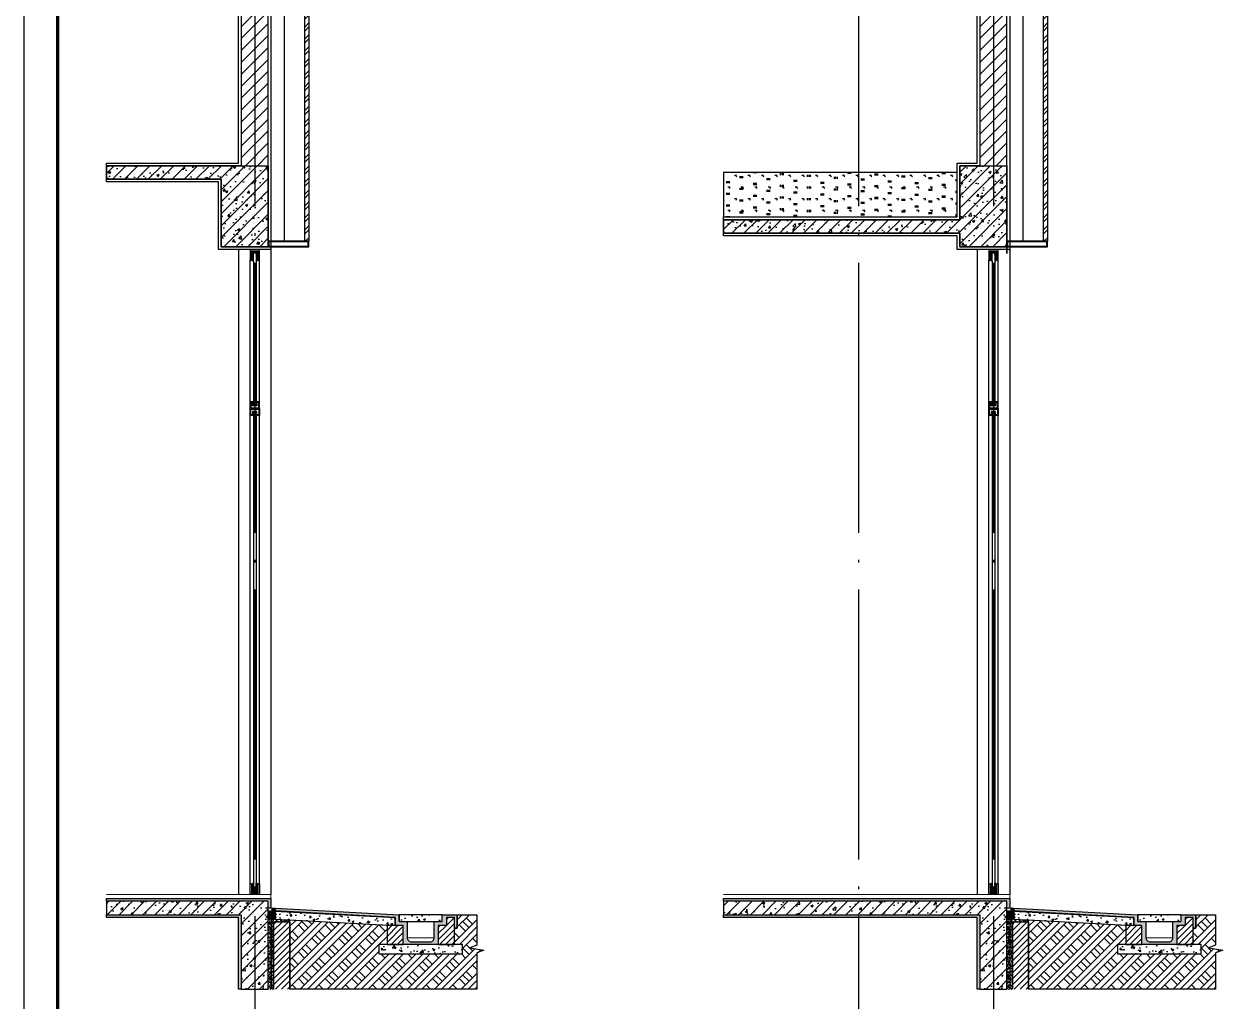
# Model space of a CAD drawing. Extents: x -737978 to 768813, y -372247 to 1140308.
# Drawn here: x -688858 to -679972, y -334700 to -327461 of the extents above; entities that cross this region are included whole.
import ezdxf

# ---------------------------------------------------------------- set-up
doc = ezdxf.new("R2010")
doc.units = 0
doc.header["$LTSCALE"] = 1000
doc.header["$MEASUREMENT"] = 0
doc.linetypes.add('DOTE', pattern=[2.42, 2, -0.2, 0.02, -0.2])
doc.layers.get('0').update_dxf_attribs({"linetype": 'CONTINUOUS'})
for name, color, linetype in [('0-填充边线', 7, 'CONTINUOUS'), ('DOTE', 1, 'DOTE'), ('J-COLU-梁柱', 30, 'CONTINUOUS'), ('J-DOOR-窗', 126, 'CONTINUOUS'), ('J-SECT-剖面看线', 253, 'CONTINUOUS'), ('J-WALL-墙体', 9, 'CONTINUOUS'), ('PUB_TITLE', 4, 'CONTINUOUS'), ('填充', 8, 'CONTINUOUS'), ('龙骨', 36, 'CONTINUOUS')]:
    doc.layers.add(name, color=color, linetype=linetype)
doc.layers.add('粉刷层', color=8, linetype='CONTINUOUS', lineweight=5)
pattern_1 = [(37.5, (-1601290.035, 158894.925), (-0.78741698, 24.0852971), [0, -19, 0, -21.25, 0, -20.3125]), (7.5, (-1601290.035, 158894.925), (22.1222088, 35.2768258), [0, -10.25, 0, -17.125, 0, -6.5625]), (327.5, (-1601305.41, 158894.925), (38.92677327, 0.07073817), [0, -6.25, 0, -22.5, 0, -29.375]), (317.5, (-1601305.41, 158894.925), (37.5765826, 10.9709446), [0, -3.125, 0, -14.75, 0, -16.875])]
pattern_2 = [(135, (-415211.176, -381904.6204), (4.49012806, 4.49012806), []), (45, (-415211.176, -381904.6204), (4.49012806, -4.49012806), [])]
pattern_3 = [(50, (-1111018.22, -303186.35), (143.452037, -12.550427), [15, -165]), (355, (-1111018.22, -303186.35), (-27.750267, 150.438427), [12, -132]), (100.4514, (-1111006.27, -303187.4), (115.701876, 137.88791), [12.74804, -140.22842]), (46.1842, (-1111018.22, -303146.35), (213.44821, -33.1038), [22.5, -247.5]), (96.6356, (-1111000.43, -303149.11), (186.93254, 194.82357), [19.12206, -210.3426]), (351.1842, (-1111018.22, -303146.35), (186.93239, 194.82372), [18, -198]), (21, (-1110998.22, -303156.35), (119.38141, -80.523778), [15, -165]), (326, (-1110998.22, -303156.35), (48.663066, 145.03001), [12, -132]), (71.4514, (-1110988.27, -303163.06), (168.044526, 64.5061), [12.74804, -140.22842]), (37.5, (-1111018.22, -303186.35), (2.431971, 66.578771), [0, -130.4, 0, -134, 0, -132.5]), (7.5, (-1111018.22, -303186.35), (52.613907, 78.882342), [0, -76.4, 0, -127.4, 0, -50.5]), (327.5, (-1111062.82, -303186.35), (106.764487, -4.5109743), [0, -50, 0, -156, 0, -207]), (317.5, (-1111082.82, -303186.35), (116.637234, 20.020996), [0, -65, 0, -103.6, 0, -147])]
pattern_4 = [(45, (-1111018.22, -303186.352), (-22.4506403, 22.4506403), [])]
pattern_5 = [(37.5, (-1606764.524, 158894.925), (-0.78741698, 24.0852971), [0, -19, 0, -21.25, 0, -20.3125]), (7.5, (-1606764.524, 158894.925), (22.1222088, 35.2768258), [0, -10.25, 0, -17.125, 0, -6.5625]), (327.5, (-1606779.899, 158894.925), (38.92677327, 0.07073817), [0, -6.25, 0, -22.5, 0, -29.375]), (317.5, (-1606779.9, 158894.925), (37.5765826, 10.9709446), [0, -3.125, 0, -14.75, 0, -16.875])]
pattern_6 = [(135, (-420685.6646, -381904.6204), (4.49012806, 4.49012806), []), (45, (-420685.6646, -381904.6204), (4.49012806, -4.49012806), [])]
pattern_7 = [(50, (-1116492.71, -303186.35), (143.452037, -12.550427), [15, -165]), (355, (-1116492.71, -303186.35), (-27.750267, 150.438427), [12, -132]), (100.4514, (-1116480.76, -303187.4), (115.701876, 137.88791), [12.74804, -140.22842]), (46.1842, (-1116492.71, -303146.35), (213.44821, -33.1038), [22.5, -247.5]), (96.6356, (-1116474.92, -303149.11), (186.93254, 194.82357), [19.12206, -210.3426]), (351.1842, (-1116492.7, -303146.35), (186.93239, 194.82372), [18, -198]), (21, (-1116472.71, -303156.35), (119.38141, -80.523778), [15, -165]), (326, (-1116472.71, -303156.35), (48.663066, 145.03001), [12, -132]), (71.4514, (-1116462.76, -303163.06), (168.044526, 64.5061), [12.74804, -140.22842]), (37.5, (-1116492.71, -303186.35), (2.431971, 66.578771), [0, -130.4, 0, -134, 0, -132.5]), (7.5, (-1116492.71, -303186.35), (52.613907, 78.882342), [0, -76.4, 0, -127.4, 0, -50.5]), (327.5, (-1116537.31, -303186.35), (106.764487, -4.5109743), [0, -50, 0, -156, 0, -207]), (317.5, (-1116557.31, -303186.35), (116.637234, 20.020996), [0, -65, 0, -103.6, 0, -147])]
pattern_8 = [(45, (-1116492.71, -303186.352), (-22.4506403, 22.4506403), [])]

msp = doc.modelspace()

# ---------------------------------------------------------------- hatches: boundary and pattern name
h = msp.add_hatch()
h.set_pattern_fill('金属', color=256, scale=25)
h.set_pattern_definition([(45, (-380488.83, -252860.92), (-44.194174, 44.194174), []), (45, (-380459.37, -252860.92), (-44.194174, 44.194174), [])])
h.paths.add_polyline_path([(-686777.3, -329070.9), (-686777.3, -329040.9), (-686777.3, -319880.9), (-686777.3, -319850.9), (-686747.3, -319850.9), (-686747.3, -329070.9)])
h = msp.add_hatch()
h.set_pattern_fill('金属', color=256, scale=25)
h.set_pattern_definition([(45, (-375014.34, -252860.92), (-44.194174, 44.194174), []), (45, (-374984.88, -252860.92), (-44.194174, 44.194174), [])])
h.paths.add_polyline_path([(-681302.8, -329070.9), (-681302.8, -329040.9), (-681302.8, -319880.9), (-681302.8, -319880.9), (-681302.8, -319850.9), (-681272.8, -319850.9), (-681272.8, -329070.9)])
h = msp.add_hatch()
h.set_pattern_fill('ANSI37', color=256)
h.set_pattern_definition([(45, (-699028.8561, -227165.0337), (-1.122532015, 1.122532015), []), (135, (-699028.8561, -227165.0337), (-1.122532015, -1.122532015), [])])
h.paths.add_polyline_path([(-686997.3, -334032.7), (-687017.2, -334032), (-687017.2, -334011.9), (-686997.3, -334012.6)])
h = msp.add_hatch()
h.set_pattern_fill('ANSI37', color=256)
h.set_pattern_definition([(45, (-693554.3675, -227165.0337), (-1.122532015, 1.122532015), []), (135, (-693554.3675, -227165.0337), (-1.122532015, -1.122532015), [])])
h.paths.add_polyline_path([(-681522.8, -334032.7), (-681542.8, -334032), (-681542.8, -334011.9), (-681522.8, -334012.6)])
h = msp.add_hatch()
h.set_pattern_fill('ANSI37', color=256, scale=3)
h.set_pattern_definition([(45, (-699028.856, -227165.0337), (-3.36759605, 3.36759605), []), (135, (-699028.856, -227165.0337), (-3.36759605, -3.36759605), [])])
h.paths.add_polyline_path([(-687047.3, -334030.9), (-686997.3, -334032.7), (-686997.3, -334094.9), (-687047.3, -334093.2)])
h = msp.add_hatch()
h.set_pattern_fill('ANSI37', color=256, scale=3)
h.set_pattern_definition([(45, (-693554.3675, -227165.0337), (-3.36759605, 3.36759605), []), (135, (-693554.3675, -227165.0337), (-3.36759605, -3.36759605), [])])
h.paths.add_polyline_path([(-681572.8, -334030.9), (-681522.8, -334032.7), (-681522.8, -334094.9), (-681572.8, -334093.2)])
at = {"layer": 'J-DOOR-窗'}
h = msp.add_hatch(dxfattribs=at)
h.set_pattern_fill('ANSI37', color=126, scale=4, style=0)
h.set_pattern_definition(pattern_6)
h.paths.add_polyline_path([(-687157.3, -329155.9), (-687137.3, -329155.9), (-687137.3, -329210.9), (-687137.3, -329217.9), (-687122.3, -329210.9), (-687122.3, -329140.9), (-687172.3, -329140.9), (-687172.3, -329210.9), (-687157.3, -329217.9), (-687157.3, -329210.9)])
h = msp.add_hatch(dxfattribs=at)
h.set_pattern_fill('ANSI37', color=126, scale=4, style=0)
h.set_pattern_definition(pattern_6)
h.paths.add_polyline_path([(-687157.3, -329155.9), (-687137.3, -329155.9), (-687137.3, -329210.9), (-687137.3, -329217.9), (-687122.3, -329210.9), (-687122.3, -329140.9), (-687172.3, -329140.9), (-687172.3, -329210.9), (-687157.3, -329217.9), (-687157.3, -329210.9)])
h = msp.add_hatch(dxfattribs=at)
h.set_pattern_fill('ANSI37', color=126, scale=4, style=0)
h.set_pattern_definition(pattern_6)
h.paths.add_polyline_path([(-687157.3, -329155.9), (-687137.3, -329155.9), (-687137.3, -329210.9), (-687137.3, -329217.9), (-687122.3, -329210.9), (-687122.3, -329140.9), (-687172.3, -329140.9), (-687172.3, -329210.9), (-687157.3, -329217.9), (-687157.3, -329210.9)])
h = msp.add_hatch(dxfattribs=at)
h.set_pattern_fill('ANSI37', color=126, scale=4, style=0)
h.set_pattern_definition(pattern_2)
h.paths.add_polyline_path([(-681682.8, -329155.9), (-681662.8, -329155.9), (-681662.8, -329210.9), (-681662.8, -329217.9), (-681647.8, -329210.9), (-681647.8, -329140.9), (-681697.8, -329140.9), (-681697.8, -329210.9), (-681682.8, -329217.9), (-681682.8, -329210.9)])
h = msp.add_hatch(dxfattribs=at)
h.set_pattern_fill('ANSI37', color=126, scale=4, style=0)
h.set_pattern_definition(pattern_2)
h.paths.add_polyline_path([(-681682.8, -329155.9), (-681662.8, -329155.9), (-681662.8, -329210.9), (-681662.8, -329217.9), (-681647.8, -329210.9), (-681647.8, -329140.9), (-681697.8, -329140.9), (-681697.8, -329210.9), (-681682.8, -329217.9), (-681682.8, -329210.9)])
h = msp.add_hatch(dxfattribs=at)
h.set_pattern_fill('ANSI37', color=126, scale=4, style=0)
h.set_pattern_definition(pattern_2)
h.paths.add_polyline_path([(-681682.8, -329155.9), (-681662.8, -329155.9), (-681662.8, -329210.9), (-681662.8, -329217.9), (-681647.8, -329210.9), (-681647.8, -329140.9), (-681697.8, -329140.9), (-681697.8, -329210.9), (-681682.8, -329217.9), (-681682.8, -329210.9)])
h = msp.add_hatch(dxfattribs=at)
h.set_pattern_fill('ANSI37', color=126, scale=4, style=0)
h.set_pattern_definition([(225, (-420685.665, -281137.158), (4.49012806, -4.49012806), []), (315, (-420685.665, -281137.158), (4.49012806, 4.49012806), [])])
h.paths.add_polyline_path([(-687157.3, -333885.9), (-687157.3, -333830.9), (-687157.3, -333823.9), (-687172.3, -333830.9), (-687172.3, -333900.9), (-687122.3, -333900.9), (-687122.3, -333830.9), (-687137.3, -333823.9), (-687137.3, -333830.9), (-687137.3, -333885.9)])
h = msp.add_hatch(dxfattribs=at)
h.set_pattern_fill('ANSI37', color=126, scale=4, style=0)
h.set_pattern_definition([(225, (-415211.176, -281137.158), (4.49012806, -4.49012806), []), (315, (-415211.176, -281137.158), (4.49012806, 4.49012806), [])])
h.paths.add_polyline_path([(-681682.8, -333885.9), (-681682.8, -333830.9), (-681682.8, -333823.9), (-681697.8, -333830.9), (-681697.8, -333900.9), (-681647.8, -333900.9), (-681647.8, -333830.9), (-681662.8, -333823.9), (-681662.8, -333830.9), (-681662.8, -333885.9)])
at = {"layer": '填充'}
h = msp.add_hatch(dxfattribs=at)
h.set_pattern_fill('普通砖', color=256, scale=25, style=0)
h.set_pattern_definition([(45, (-366066.986, -252816.045), (-44.194192, 44.194192), [])])
h.paths.add_polyline_path([(-687047.3, -323710.9), (-687247.3, -323710.9), (-687247.3, -328510.9), (-687047.3, -328510.9)])
h = msp.add_hatch(dxfattribs=at)
h.set_pattern_fill('普通砖', color=256, scale=25, style=0)
h.set_pattern_definition([(45, (-360592.5, -252816.045), (-44.194192, 44.194192), [])])
h.paths.add_polyline_path([(-681572.8, -323710.9), (-681772.8, -323710.9), (-681772.8, -328510.9), (-681572.8, -328510.9)])
h = msp.add_hatch(dxfattribs=at)
h.set_pattern_fill('钢筋混凝土', color=256, scale=25, style=0)
h.set_pattern_definition([(45, (-366066.986, -252460.92), (-44.194174, 44.194174), []), (50, (-366066.99, -252460.92), (179.315046, -15.688034), [18.75, -206.25]), (355, (-366066.99, -252460.92), (-34.68783, 188.04803), [15, -165]), (100.4514, (-366052.04, -252462.23), (144.627345, 172.35989), [15.93505, -175.28553]), (46.1842, (-366066.99, -252410.92), (266.81026, -41.37975), [28.125, -309.375]), (96.6356, (-366044.75, -252414.37), (233.66568, 243.52947), [23.90257, -262.92825]), (351.1842, (-366066.99, -252410.92), (233.66549, 243.52965), [22.5, -247.5]), (21, (-366041.99, -252423.42), (149.22676, -100.65472), [18.75, -206.25]), (326, (-366041.99, -252423.42), (60.82883, 181.28751), [15, -165]), (71.4514, (-366029.55, -252431.81), (210.05566, 80.63262), [15.93505, -175.28553]), (37.5, (-366066.986, -252460.92), (3.039964, 83.223463), [0, -163, 0, -167.5, 0, -165.625]), (7.5, (-366066.99, -252460.92), (65.767384, 98.602928), [0, -95.5, 0, -159.25, 0, -63.125]), (327.5, (-366122.736, -252460.92), (133.455609, -5.638718), [0, -62.5, 0, -195, 0, -258.75]), (317.5, (-366147.74, -252460.92), (145.796542, 25.026246), [0, -81.25, 0, -129.5, 0, -183.75])])
h.paths.add_polyline_path([(-687047.3, -329110.9), (-687397.3, -329110.9), (-687397.3, -328610.9), (-688247.3, -328610.9), (-688247.3, -328510.9), (-687347.3, -328510.9), (-687047.3, -328510.9)])
h = msp.add_hatch(dxfattribs=at)
h.set_pattern_fill('钢筋混凝土', color=256, scale=25, style=0)
h.set_pattern_definition([(45, (-360592.5, -252860.92), (-44.194174, 44.194174), []), (50, (-360592.5, -252860.92), (179.315046, -15.688034), [18.75, -206.25]), (355, (-360592.5, -252860.92), (-34.68783, 188.04803), [15, -165]), (100.4514, (-360577.55, -252862.23), (144.627345, 172.35989), [15.93505, -175.28553]), (46.1842, (-360592.5, -252810.92), (266.81026, -41.37975), [28.125, -309.375]), (96.6356, (-360570.26, -252814.37), (233.66568, 243.52947), [23.90257, -262.92825]), (351.1842, (-360592.5, -252810.92), (233.66549, 243.52965), [22.5, -247.5]), (21, (-360567.5, -252823.42), (149.22676, -100.65472), [18.75, -206.25]), (326, (-360567.5, -252823.42), (60.82883, 181.28751), [15, -165]), (71.4514, (-360555.06, -252831.81), (210.05566, 80.63262), [15.93505, -175.28553]), (37.5, (-360592.5, -252860.92), (3.039964, 83.223463), [0, -163, 0, -167.5, 0, -165.625]), (7.5, (-360592.5, -252860.92), (65.767384, 98.602928), [0, -95.5, 0, -159.25, 0, -63.125]), (327.5, (-360648.25, -252860.92), (133.455609, -5.638718), [0, -62.5, 0, -195, 0, -258.75]), (317.5, (-360673.25, -252860.92), (145.796542, 25.026246), [0, -81.25, 0, -129.5, 0, -183.75])])
h.paths.add_polyline_path([(-681572.8, -329110.9), (-681922.8, -329110.9), (-681922.8, -329010.9), (-683672.8, -329010.9), (-683672.8, -328910.9), (-681922.8, -328910.9), (-681922.8, -328510.9), (-681572.8, -328510.9)])
h = msp.add_hatch(dxfattribs=at)
h.set_pattern_fill('焦渣矿渣', color=253, scale=25)
h.set_pattern_definition([(0, (-360592.5, -258260.92), (50, 86.6), [10, -90]), (300, (-360592.5, -258260.92), (99.9978, -0.00127), [10, -90]), (240, (-360582.5, -258260.92), (49.9978, -86.60127), [10, -90]), (270, (-360552.5, -258260.92), (100, -50), [15, -71.6]), (270, (-360542.5, -258260.92), (100, -50), [15, -71.6]), (270, (-360532.5, -258260.92), (100, -50), [15, -71.6])])
h.paths.add_polyline_path([(-681942.8, -328560.9), (-683672.8, -328560.9), (-683672.8, -328890.9), (-681942.8, -328890.9)])
h = msp.add_hatch(dxfattribs=at)
h.set_pattern_fill('砂灰土', color=256, scale=6.25, style=0)
h.set_pattern_definition(pattern_5)
h.paths.add_polyline_path([(-687047.3, -334010.9), (-687047.3, -333960.9), (-688247.3, -333960.9), (-688247.3, -333940.9), (-687027.3, -333940.9), (-687027.3, -334011.6)])
h = msp.add_hatch(dxfattribs=at)
h.set_pattern_fill('钢筋混凝土', color=256, scale=25, style=0)
h.set_pattern_definition([(45, (-1114892.71, -302330.723), (-44.194174, 44.194174), []), (50, (-1114892.71, -302330.72), (179.315046, -15.688034), [18.75, -206.25]), (355, (-1114892.71, -302330.72), (-34.68783, 188.04803), [15, -165]), (100.4514, (-1114877.77, -302332.03), (144.627345, 172.359886), [15.93505, -175.28553]), (46.1842, (-1114892.7, -302280.72), (266.81026, -41.37975), [28.125, -309.375]), (96.6356, (-1114870.48, -302284.17), (233.66568, 243.52947), [23.90257, -262.92825]), (351.1842, (-1114892.7, -302280.72), (233.66549, 243.52965), [22.5, -247.5]), (21, (-1114867.71, -302293.22), (149.226763, -100.654723), [18.75, -206.25]), (326, (-1114867.71, -302293.22), (60.82883, 181.28751), [15, -165]), (71.4514, (-1114855.27, -302301.61), (210.05566, 80.632624), [15.93505, -175.28553]), (37.5, (-1114892.71, -302330.723), (3.039964, 83.223463), [0, -163, 0, -167.5, 0, -165.625]), (7.5, (-1114892.71, -302330.72), (65.767384, 98.602928), [0, -95.5, 0, -159.25, 0, -63.125]), (327.5, (-1114948.46, -302330.723), (133.455609, -5.638718), [0, -62.5, 0, -195, 0, -258.75]), (317.5, (-1114973.46, -302330.72), (145.796542, 25.026246), [0, -81.25, 0, -129.5, 0, -183.75])])
h.paths.add_polyline_path([(-687047.3, -333960.9), (-688247.3, -333960.9), (-688247.3, -334060.9), (-687247.3, -334060.9), (-687247.3, -334612.6), (-687047.3, -334612.6)])
h = msp.add_hatch(dxfattribs=at)
h.set_pattern_fill('砂灰土', color=256, scale=5, style=0)
h.set_pattern_definition([(37.5, (-1115992.71, -303186.352), (-0.6299336, 19.2682377), [0, -15.2, 0, -17, 0, -16.25]), (7.5, (-1115992.71, -303186.352), (17.697767, 28.2214607), [0, -8.2, 0, -13.7, 0, -5.25]), (327.5, (-1116005.01, -303186.352), (31.1414186, 0.05659054), [0, -5, 0, -18, 0, -23.5]), (317.5, (-1116005.01, -303186.352), (30.061266, 8.7767556), [0, -2.5, 0, -11.8, 0, -13.5])])
edge = h.paths.add_edge_path()
edge.add_line((-686047.3, -334110.9), (-686017.3, -334110.9))
edge.add_line((-686017.3, -334110.9), (-686017.3, -334230.9))
edge.add_arc((-685987.3, -334230.9), 30, 180, 270)
edge.add_line((-685987.3, -334260.9), (-685847.3, -334260.9))
edge.add_arc((-685847.3, -334230.9), 30, 270, 360)
edge.add_line((-685817.3, -334230.9), (-685817.3, -334110.9))
edge.add_line((-685817.3, -334110.9), (-685757.3, -334110.9))
edge.add_line((-685757.3, -334110.9), (-685757.3, -334060.9))
edge.add_line((-685757.3, -334060.9), (-685647.3, -334060.9))
edge.add_line((-685647.3, -334060.9), (-685647.3, -334160.9))
edge.add_line((-685647.3, -334160.9), (-685667.3, -334160.9))
edge.add_line((-685667.3, -334160.9), (-685667.3, -334080.9))
edge.add_line((-685667.3, -334080.9), (-685727.3, -334080.9))
edge.add_line((-685727.3, -334080.9), (-685727.3, -334140.9))
edge.add_line((-685727.3, -334140.9), (-685787.3, -334140.9))
edge.add_line((-685787.3, -334140.9), (-685787.3, -334280.9))
edge.add_line((-685787.3, -334280.9), (-686047.3, -334280.9))
edge.add_line((-686047.3, -334280.9), (-686047.3, -334140.9))
edge.add_line((-686047.3, -334140.9), (-686107.3, -334140.9))
edge.add_line((-686107.3, -334140.9), (-686107.3, -334080.9))
edge.add_line((-686107.3, -334080.9), (-686997.3, -334032.7))
edge.add_line((-686997.3, -334032.7), (-686997.3, -334012.6))
edge.add_line((-686997.3, -334012.6), (-686077.3, -334060.9))
edge.add_line((-686077.3, -334060.9), (-686077.3, -334110.9))
edge.add_line((-686077.3, -334110.9), (-686047.3, -334110.9))
h = msp.add_hatch(dxfattribs=at)
h.set_pattern_fill('砂灰土', color=256, scale=6.25, style=0)
h.set_pattern_definition(pattern_1)
h.paths.add_polyline_path([(-681572.8, -334010.9), (-681572.8, -333960.9), (-683672.8, -333960.9), (-683672.8, -333940.9), (-681552.8, -333940.9), (-681552.8, -334011.6)])
h = msp.add_hatch(dxfattribs=at)
h.set_pattern_fill('钢筋混凝土', color=256, scale=25, style=0)
h.set_pattern_definition([(45, (-1109418.22, -302330.723), (-44.194174, 44.194174), []), (50, (-1109418.22, -302330.72), (179.315046, -15.688034), [18.75, -206.25]), (355, (-1109418.22, -302330.72), (-34.68783, 188.04803), [15, -165]), (100.4514, (-1109403.28, -302332.03), (144.627345, 172.359886), [15.93505, -175.28553]), (46.1842, (-1109418.22, -302280.72), (266.81026, -41.37975), [28.125, -309.375]), (96.6356, (-1109395.99, -302284.17), (233.66568, 243.52947), [23.90257, -262.92825]), (351.1842, (-1109418.22, -302280.72), (233.66549, 243.52965), [22.5, -247.5]), (21, (-1109393.22, -302293.22), (149.226763, -100.654723), [18.75, -206.25]), (326, (-1109393.22, -302293.22), (60.82883, 181.28751), [15, -165]), (71.4514, (-1109380.79, -302301.61), (210.05566, 80.632624), [15.93505, -175.28553]), (37.5, (-1109418.22, -302330.723), (3.039964, 83.223463), [0, -163, 0, -167.5, 0, -165.625]), (7.5, (-1109418.22, -302330.72), (65.767384, 98.602928), [0, -95.5, 0, -159.25, 0, -63.125]), (327.5, (-1109473.97, -302330.723), (133.455609, -5.638718), [0, -62.5, 0, -195, 0, -258.75]), (317.5, (-1109498.97, -302330.72), (145.796542, 25.026246), [0, -81.25, 0, -129.5, 0, -183.75])])
h.paths.add_polyline_path([(-681572.8, -333960.9), (-683672.8, -333960.9), (-683672.8, -334060.9), (-681772.8, -334060.9), (-681772.8, -334612.6), (-681572.8, -334612.6)])
h = msp.add_hatch(dxfattribs=at)
h.set_pattern_fill('砂灰土', color=256, scale=5, style=0)
h.set_pattern_definition([(37.5, (-1110518.221, -303186.352), (-0.6299336, 19.2682377), [0, -15.2, 0, -17, 0, -16.25]), (7.5, (-1110518.22, -303186.352), (17.697767, 28.2214607), [0, -8.2, 0, -13.7, 0, -5.25]), (327.5, (-1110530.521, -303186.352), (31.1414186, 0.05659054), [0, -5, 0, -18, 0, -23.5]), (317.5, (-1110530.52, -303186.352), (30.061266, 8.7767556), [0, -2.5, 0, -11.8, 0, -13.5])])
edge = h.paths.add_edge_path()
edge.add_line((-680572.8, -334110.9), (-680542.8, -334110.9))
edge.add_line((-680542.8, -334110.9), (-680542.8, -334230.9))
edge.add_arc((-680512.8, -334230.9), 30, 180, 270)
edge.add_line((-680512.8, -334260.9), (-680372.8, -334260.9))
edge.add_arc((-680372.8, -334230.9), 30, 270, 360)
edge.add_line((-680342.8, -334230.9), (-680342.8, -334110.9))
edge.add_line((-680342.8, -334110.9), (-680282.8, -334110.9))
edge.add_line((-680282.8, -334110.9), (-680282.8, -334060.9))
edge.add_line((-680282.8, -334060.9), (-680172.8, -334060.9))
edge.add_line((-680172.8, -334060.9), (-680172.8, -334160.9))
edge.add_line((-680172.8, -334160.9), (-680192.8, -334160.9))
edge.add_line((-680192.8, -334160.9), (-680192.8, -334080.9))
edge.add_line((-680192.8, -334080.9), (-680252.8, -334080.9))
edge.add_line((-680252.8, -334080.9), (-680252.8, -334140.9))
edge.add_line((-680252.8, -334140.9), (-680312.8, -334140.9))
edge.add_line((-680312.8, -334140.9), (-680312.8, -334280.9))
edge.add_line((-680312.8, -334280.9), (-680572.8, -334280.9))
edge.add_line((-680572.8, -334280.9), (-680572.8, -334140.9))
edge.add_line((-680572.8, -334140.9), (-680632.8, -334140.9))
edge.add_line((-680632.8, -334140.9), (-680632.8, -334080.9))
edge.add_line((-680632.8, -334080.9), (-681522.8, -334032.7))
edge.add_line((-681522.8, -334032.7), (-681522.8, -334012.6))
edge.add_line((-681522.8, -334012.6), (-680602.8, -334060.9))
edge.add_line((-680602.8, -334060.9), (-680602.8, -334110.9))
edge.add_line((-680602.8, -334110.9), (-680572.8, -334110.9))
h = msp.add_hatch(dxfattribs=at)
h.set_pattern_fill('砂灰土', color=256, scale=6.25, style=0)
h.set_pattern_definition(pattern_5)
h.paths.add_polyline_path([(-687267.3, -334612.6), (-687267.3, -334080.9), (-688247.3, -334080.9), (-688247.3, -334060.9), (-687247.3, -334060.9), (-687247.3, -334612.6)])
h = msp.add_hatch(dxfattribs=at)
h.set_pattern_fill('砂灰土', color=256, scale=5, style=0)
h.set_pattern_definition([(37.5, (-688221.359, -241274.457), (-0.6299336, 19.2682377), [0, -15.2, 0, -17, 0, -16.25]), (7.5, (-688221.36, -241274.457), (17.697767, 28.221461), [0, -8.2, 0, -13.7, 0, -5.25]), (327.5, (-688233.659, -241274.457), (31.1414186, 0.0565905), [0, -5, 0, -18, 0, -23.5]), (317.5, (-688233.66, -241274.457), (30.061266, 8.776756), [0, -2.5, 0, -11.8, 0, -13.5])])
h.paths.add_polyline_path([(-687047.3, -334093.2), (-687027.3, -334093.2), (-687027.3, -334612.6), (-687047.3, -334612.6)])
h = msp.add_hatch(dxfattribs=at)
h.set_pattern_fill('砂灰土', color=256, scale=5, style=0)
h.set_pattern_definition([(37.5, (-699028.856, -227165.034), (-0.6299336, 19.2682377), [0, -15.2, 0, -17, 0, -16.25]), (7.5, (-699028.856, -227165.034), (17.697767, 28.2214607), [0, -8.2, 0, -13.7, 0, -5.25]), (327.5, (-699041.156, -227165.034), (31.1414186, 0.0565905), [0, -5, 0, -18, 0, -23.5]), (317.5, (-699041.156, -227165.034), (30.061266, 8.7767556), [0, -2.5, 0, -11.8, 0, -13.5])])
h.paths.add_polyline_path([(-687007.3, -334114.9), (-687007.3, -334612.6), (-687027.3, -334612.6), (-687027.3, -334093.2), (-687007.3, -334093.2), (-686887.3, -334099.9), (-686887.3, -334114.9)])
h = msp.add_hatch(dxfattribs=at)
h.set_pattern_fill('混凝土', color=8, scale=20, style=0)
h.set_pattern_definition([(50, (-1115992.71, -303186.35), (143.452037, -12.550427), [15, -165]), (355, (-1115992.71, -303186.35), (-27.750267, 150.438427), [12, -132]), (100.4514, (-1115980.76, -303187.4), (115.701876, 137.88791), [12.74804, -140.22842]), (46.1842, (-1115992.71, -303146.35), (213.44821, -33.1038), [22.5, -247.5]), (96.6356, (-1115974.92, -303149.11), (186.93254, 194.82357), [19.12206, -210.3426]), (351.1842, (-1115992.7, -303146.35), (186.93239, 194.82372), [18, -198]), (21, (-1115972.71, -303156.35), (119.38141, -80.523778), [15, -165]), (326, (-1115972.71, -303156.35), (48.663066, 145.03001), [12, -132]), (71.4514, (-1115962.76, -303163.06), (168.044526, 64.5061), [12.74804, -140.22842]), (37.5, (-1115992.71, -303186.35), (2.431971, 66.578771), [0, -130.4, 0, -134, 0, -132.5]), (7.5, (-1115992.71, -303186.35), (52.613907, 78.882342), [0, -76.4, 0, -127.4, 0, -50.5]), (327.5, (-1116037.31, -303186.35), (106.764487, -4.5109743), [0, -50, 0, -156, 0, -207]), (317.5, (-1116057.31, -303186.35), (116.637234, 20.020996), [0, -65, 0, -103.6, 0, -147])])
h.paths.add_polyline_path([(-686107.3, -334080.9), (-686997.3, -334032.7), (-686997.3, -334093.6), (-686107.3, -334140.9)])
h = msp.add_hatch(dxfattribs=at)
h.set_pattern_fill('夯实土壤', color=8, scale=25, style=0)
h.set_pattern_definition([(45, (-1115963.21, -303186.35), (-99.348503, 99.348503), []), (45, (-1115910.71, -303186.35), (-99.348503, 99.348503), []), (45, (-1115858.21, -303186.35), (-99.348503, 99.348503), []), (135, (-1115963.21, -303186.35), (-99.348503, -99.348503), [66.25, -74.25]), (135, (-1115936.96, -303160.1), (-99.348503, -99.348503), [66.25, -74.25]), (135, (-1115910.71, -303133.85), (-99.348503, -99.348503), [66.25, -74.25])])
h.paths.add_polyline_path([(-685647.3, -334060.9), (-685501.1, -334060.9), (-685501.1, -334286.9), (-685553.6, -334305.5), (-685448.6, -334324.1), (-685501.1, -334343.2), (-685501.1, -334612.6), (-686887.3, -334612.6), (-686887.1, -334097.3), (-686167.3, -334138.8), (-686167.3, -334280.9), (-686227.3, -334280.9), (-686227.3, -334350.9), (-685607.3, -334350.9), (-685607.3, -334280.9), (-685667.3, -334280.9), (-685667.3, -334160.9), (-685647.3, -334160.9)])
h = msp.add_hatch(dxfattribs=at)
h.set_pattern_fill('混凝土', color=8, scale=20, style=0)
h.set_pattern_definition(pattern_7)
h.paths.add_polyline_path([(-685757.3, -334060.9), (-686077.3, -334060.9), (-686077.3, -334110.9), (-685757.3, -334110.9)])
h = msp.add_hatch(dxfattribs=at)
h.set_pattern_fill('ANSI31', color=8, scale=20, style=0)
h.set_pattern_definition(pattern_8)
h.paths.add_polyline_path([(-685667.3, -334080.9), (-685727.3, -334080.9), (-685727.3, -334140.9), (-685787.3, -334140.9), (-685787.3, -334280.9), (-685667.3, -334280.9)])
h = msp.add_hatch(dxfattribs=at)
h.set_pattern_fill('砂灰土', color=256, scale=6.25, style=0)
h.set_pattern_definition(pattern_1)
h.paths.add_polyline_path([(-681792.8, -334612.6), (-681792.8, -334080.9), (-683672.8, -334080.9), (-683672.8, -334060.9), (-681772.8, -334060.9), (-681772.8, -334612.6)])
h = msp.add_hatch(dxfattribs=at)
h.set_pattern_fill('砂灰土', color=256, scale=5, style=0)
h.set_pattern_definition([(37.5, (-682746.87, -241274.457), (-0.6299336, 19.2682377), [0, -15.2, 0, -17, 0, -16.25]), (7.5, (-682746.87, -241274.457), (17.697767, 28.221461), [0, -8.2, 0, -13.7, 0, -5.25]), (327.5, (-682759.17, -241274.457), (31.1414186, 0.0565905), [0, -5, 0, -18, 0, -23.5]), (317.5, (-682759.17, -241274.457), (30.061266, 8.776756), [0, -2.5, 0, -11.8, 0, -13.5])])
h.paths.add_polyline_path([(-681572.8, -334093.2), (-681552.8, -334093.2), (-681552.8, -334612.6), (-681572.8, -334612.6)])
h = msp.add_hatch(dxfattribs=at)
h.set_pattern_fill('砂灰土', color=256, scale=5, style=0)
h.set_pattern_definition([(37.5, (-693554.368, -227165.034), (-0.6299336, 19.2682377), [0, -15.2, 0, -17, 0, -16.25]), (7.5, (-693554.368, -227165.034), (17.697767, 28.2214607), [0, -8.2, 0, -13.7, 0, -5.25]), (327.5, (-693566.668, -227165.034), (31.1414186, 0.0565905), [0, -5, 0, -18, 0, -23.5]), (317.5, (-693566.668, -227165.034), (30.061266, 8.7767556), [0, -2.5, 0, -11.8, 0, -13.5])])
h.paths.add_polyline_path([(-681532.8, -334114.9), (-681532.8, -334612.6), (-681552.8, -334612.6), (-681552.8, -334093.2), (-681532.8, -334093.2), (-681412.8, -334099.9), (-681412.8, -334114.9)])
h = msp.add_hatch(dxfattribs=at)
h.set_pattern_fill('混凝土', color=8, scale=20, style=0)
h.set_pattern_definition([(50, (-1110518.22, -303186.35), (143.452037, -12.550427), [15, -165]), (355, (-1110518.22, -303186.35), (-27.750267, 150.438427), [12, -132]), (100.4514, (-1110506.27, -303187.4), (115.701876, 137.88791), [12.74804, -140.22842]), (46.1842, (-1110518.22, -303146.35), (213.44821, -33.1038), [22.5, -247.5]), (96.6356, (-1110500.43, -303149.11), (186.93254, 194.82357), [19.12206, -210.3426]), (351.1842, (-1110518.22, -303146.35), (186.93239, 194.82372), [18, -198]), (21, (-1110498.22, -303156.35), (119.38141, -80.523778), [15, -165]), (326, (-1110498.22, -303156.35), (48.663066, 145.03001), [12, -132]), (71.4514, (-1110488.27, -303163.06), (168.044526, 64.5061), [12.74804, -140.22842]), (37.5, (-1110518.22, -303186.35), (2.431971, 66.578771), [0, -130.4, 0, -134, 0, -132.5]), (7.5, (-1110518.22, -303186.35), (52.613907, 78.882342), [0, -76.4, 0, -127.4, 0, -50.5]), (327.5, (-1110562.82, -303186.35), (106.764487, -4.5109743), [0, -50, 0, -156, 0, -207]), (317.5, (-1110582.82, -303186.35), (116.637234, 20.020996), [0, -65, 0, -103.6, 0, -147])])
h.paths.add_polyline_path([(-680632.8, -334080.9), (-681522.8, -334032.7), (-681522.8, -334093.6), (-680632.8, -334140.9)])
h = msp.add_hatch(dxfattribs=at)
h.set_pattern_fill('夯实土壤', color=8, scale=25, style=0)
h.set_pattern_definition([(45, (-1110488.72, -303186.35), (-99.348503, 99.348503), []), (45, (-1110436.22, -303186.35), (-99.348503, 99.348503), []), (45, (-1110383.72, -303186.35), (-99.348503, 99.348503), []), (135, (-1110488.72, -303186.35), (-99.348503, -99.348503), [66.25, -74.25]), (135, (-1110462.47, -303160.1), (-99.348503, -99.348503), [66.25, -74.25]), (135, (-1110436.22, -303133.85), (-99.348503, -99.348503), [66.25, -74.25])])
h.paths.add_polyline_path([(-680172.8, -334060.9), (-680026.6, -334060.9), (-680026.6, -334286.9), (-680079.1, -334305.5), (-679974.1, -334324.1), (-680026.6, -334343.2), (-680026.6, -334612.6), (-681412.8, -334612.6), (-681412.7, -334097.3), (-680692.8, -334138.8), (-680692.8, -334280.9), (-680752.8, -334280.9), (-680752.8, -334350.9), (-680132.8, -334350.9), (-680132.8, -334280.9), (-680192.8, -334280.9), (-680192.8, -334160.9), (-680172.8, -334160.9)])
h = msp.add_hatch(dxfattribs=at)
h.set_pattern_fill('混凝土', color=8, scale=20, style=0)
h.set_pattern_definition(pattern_3)
h.paths.add_polyline_path([(-680282.8, -334060.9), (-680602.8, -334060.9), (-680602.8, -334110.9), (-680282.8, -334110.9)])
h = msp.add_hatch(dxfattribs=at)
h.set_pattern_fill('ANSI31', color=8, scale=20, style=0)
h.set_pattern_definition(pattern_4)
h.paths.add_polyline_path([(-680192.8, -334080.9), (-680252.8, -334080.9), (-680252.8, -334140.9), (-680312.8, -334140.9), (-680312.8, -334280.9), (-680192.8, -334280.9)])
h = msp.add_hatch(dxfattribs=at)
h.set_pattern_fill('ANSI31', color=8, scale=20, style=0)
h.set_pattern_definition([(45, (-699028.856, -227165.034), (-22.45064, 22.45064), [])])
h.paths.add_polyline_path([(-687007.3, -334114.9), (-686887.3, -334114.9), (-686887.3, -334612.6), (-687007.3, -334612.6)])
h = msp.add_hatch(dxfattribs=at)
h.set_pattern_fill('ANSI31', color=8, scale=20, style=0)
h.set_pattern_definition(pattern_8)
h.paths.add_polyline_path([(-686047.3, -334140.9), (-686167.3, -334140.9), (-686167.3, -334280.9), (-686047.3, -334280.9)])
h = msp.add_hatch(dxfattribs=at)
h.set_pattern_fill('ANSI31', color=8, scale=20, style=0)
h.set_pattern_definition([(45, (-693554.368, -227165.034), (-22.45064, 22.45064), [])])
h.paths.add_polyline_path([(-681532.8, -334114.9), (-681412.8, -334114.9), (-681412.8, -334612.6), (-681532.8, -334612.6)])
h = msp.add_hatch(dxfattribs=at)
h.set_pattern_fill('ANSI31', color=8, scale=20, style=0)
h.set_pattern_definition(pattern_4)
h.paths.add_polyline_path([(-680572.8, -334140.9), (-680692.8, -334140.9), (-680692.8, -334280.9), (-680572.8, -334280.9)])
h = msp.add_hatch(dxfattribs=at)
h.set_pattern_fill('混凝土', color=8, scale=20, style=0)
h.set_pattern_definition(pattern_7)
h.paths.add_polyline_path([(-685607.3, -334280.9), (-686227.3, -334280.9), (-686227.3, -334350.9), (-685607.3, -334350.9)])
h = msp.add_hatch(dxfattribs=at)
h.set_pattern_fill('混凝土', color=8, scale=20, style=0)
h.set_pattern_definition(pattern_3)
h.paths.add_polyline_path([(-680132.8, -334280.9), (-680752.8, -334280.9), (-680752.8, -334350.9), (-680132.8, -334350.9)])

# ---------------------------------------------------------------- linework, layer by layer
for points in [[(-686777.3, -329070.9), (-686777.3, -329040.9), (-686777.3, -329040.9), (-686777.3, -319880.9), (-686777.3, -319880.9), (-686777.3, -319850.9), (-686747.3, -319850.9), (-686747.3, -329070.9)], [(-681302.8, -329070.9), (-681302.8, -329040.9), (-681302.8, -329040.9), (-681302.8, -319880.9), (-681302.8, -319880.9), (-681302.8, -319850.9), (-681272.8, -319850.9), (-681272.8, -329070.9)]]:
    msp.add_lwpolyline(points, close=True)
for points in [[(-687017.3, -334032), (-687017.3, -334011.9)], [(-686997.3, -334035.1), (-686997.3, -334015.1)], [(-681542.8, -334032), (-681542.8, -334011.9)], [(-681522.8, -334035.1), (-681522.8, -334015.1)], [(-687007.3, -334093.2), (-687047.3, -334093.2)], [(-686997.3, -334094.9), (-686997.3, -334035.1)], [(-681532.8, -334093.2), (-681572.8, -334093.2)], [(-681522.8, -334094.9), (-681522.8, -334035.1)]]:
    msp.add_lwpolyline(points)
at = {"const_width": 4}
for points in [[(-687022.3, -334093.2), (-687022.3, -334612.6)], [(-687013.3, -334093.2), (-687013.3, -334612.6)], [(-681547.8, -334093.2), (-681547.8, -334612.6)], [(-681538.8, -334093.2), (-681538.8, -334612.6)]]:
    msp.add_lwpolyline(points, dxfattribs=at)
at = {"layer": '0-填充边线'}
for points in [[(-687027.3, -316080.9), (-687027.3, -327490.9), (-687027.3, -327490.9), (-687027.3, -327680.9), (-687027.3, -327680.9), (-687027.3, -328940.9), (-687027.3, -328940.9), (-687027.3, -329130.9), (-687417.3, -329130.9), (-687417.3, -328630.9), (-688247.3, -328630.9), (-688247.3, -328490.9), (-687367.3, -328490.9), (-687367.3, -328490.9), (-687267.3, -328490.9), (-687267.3, -327510.9), (-687267.3, -323730.9)], [(-687247.3, -323710.9), (-687247.3, -327510.9), (-687247.3, -328510.9), (-687347.3, -328510.9), (-688247.3, -328510.9), (-688247.3, -328610.9), (-687397.3, -328610.9), (-687397.3, -329110.9), (-687047.3, -329110.9), (-687047.3, -328960.9), (-687047.3, -328960.9), (-687047.3, -327660.9), (-687047.3, -327660.9), (-687047.3, -327510.9), (-687047.3, -327510.9), (-687047.3, -316110.9)], [(-681552.8, -319780.9), (-681552.8, -327490.9), (-681552.8, -327490.9), (-681552.8, -327680.9), (-681552.8, -327680.9), (-681552.8, -329140.9), (-681552.8, -329140.9), (-681552.8, -329130.9), (-681942.8, -329130.9), (-681942.8, -329030.9), (-683672.8, -329030.9), (-683672.8, -328890.9), (-681942.8, -328890.9), (-681942.8, -328490.9), (-681792.8, -328490.9), (-681792.8, -327510.9), (-681792.8, -323730.9)], [(-681772.8, -323710.9), (-681772.8, -327510.9), (-681772.8, -328510.9), (-681922.8, -328510.9), (-681922.8, -328910.9), (-683672.8, -328910.9), (-683672.8, -329010.9), (-681922.8, -329010.9), (-681922.8, -329110.9), (-681572.8, -329110.9), (-681572.8, -329160.9), (-681572.8, -329160.9), (-681572.8, -327660.9), (-681572.8, -327660.9), (-681572.8, -327510.9), (-681572.8, -327510.9), (-681572.8, -319810.9)]]:
    msp.add_lwpolyline(points, dxfattribs=at)
at = {"layer": '0-填充边线', "color": 8}
for points in [[(-687047.3, -334010.9), (-687047.3, -333960.9), (-688247.3, -333960.9), (-688247.3, -333940.9), (-687027.3, -333940.9), (-687027.3, -334011.6)], [(-681572.8, -334010.9), (-681572.8, -333960.9), (-683672.8, -333960.9), (-683672.8, -333940.9), (-681552.8, -333940.9), (-681552.8, -334011.6)], [(-687267.3, -334612.6), (-687267.3, -334080.9), (-688247.3, -334080.9), (-688247.3, -334060.9), (-687247.3, -334060.9), (-687247.3, -334612.6)], [(-685647.3, -334060.9), (-685501.1, -334060.9), (-685501.1, -334286.9), (-685553.6, -334305.5), (-685448.6, -334324.1), (-685501.1, -334343.2), (-685501.1, -334612.6), (-686887.3, -334612.6), (-686887.1, -334097.3), (-686167.3, -334138.8), (-686167.3, -334280.9), (-686227.3, -334280.9), (-686227.3, -334350.9), (-685607.3, -334350.9), (-685607.3, -334280.9), (-685667.3, -334280.9), (-685667.3, -334160.9), (-685647.3, -334160.9)], [(-681792.8, -334612.6), (-681792.8, -334080.9), (-683672.8, -334080.9), (-683672.8, -334060.9), (-681772.8, -334060.9), (-681772.8, -334612.6)], [(-680172.8, -334060.9), (-680026.6, -334060.9), (-680026.6, -334286.9), (-680079.1, -334305.5), (-679974.1, -334324.1), (-680026.6, -334343.2), (-680026.6, -334612.6), (-681412.8, -334612.6), (-681412.7, -334097.3), (-680692.8, -334138.8), (-680692.8, -334280.9), (-680752.8, -334280.9), (-680752.8, -334350.9), (-680132.8, -334350.9), (-680132.8, -334280.9), (-680192.8, -334280.9), (-680192.8, -334160.9), (-680172.8, -334160.9)]]:
    msp.add_lwpolyline(points, close=True, dxfattribs=at)
for points in [[(-686047.3, -334110.9), (-686017.3, -334110.9), (-686017.3, -334230.9, 0.414214), (-685987.3, -334260.9), (-685847.3, -334260.9, 0.414214), (-685817.3, -334230.9), (-685817.3, -334110.9), (-685757.3, -334110.9), (-685757.3, -334060.9), (-685647.3, -334060.9), (-685647.3, -334160.9), (-685667.3, -334160.9), (-685667.3, -334080.9), (-685727.3, -334080.9), (-685727.3, -334140.9), (-685787.3, -334140.9), (-685787.3, -334280.9), (-686047.3, -334280.9), (-686047.3, -334140.9), (-686107.3, -334140.9), (-686107.3, -334080.9), (-686997.3, -334032.7), (-686997.3, -334012.6), (-686077.3, -334060.9), (-686077.3, -334110.9)], [(-680572.8, -334110.9), (-680542.8, -334110.9), (-680542.8, -334230.9, 0.414214), (-680512.8, -334260.9), (-680372.8, -334260.9, 0.414214), (-680342.8, -334230.9), (-680342.8, -334110.9), (-680282.8, -334110.9), (-680282.8, -334060.9), (-680172.8, -334060.9), (-680172.8, -334160.9), (-680192.8, -334160.9), (-680192.8, -334080.9), (-680252.8, -334080.9), (-680252.8, -334140.9), (-680312.8, -334140.9), (-680312.8, -334280.9), (-680572.8, -334280.9), (-680572.8, -334140.9), (-680632.8, -334140.9), (-680632.8, -334080.9), (-681522.8, -334032.7), (-681522.8, -334012.6), (-680602.8, -334060.9), (-680602.8, -334110.9)]]:
    msp.add_lwpolyline(points, format="xyb", close=True, dxfattribs=at)
at = {"layer": 'DOTE'}
for points in [[(-687147.3, -314710.9), (-687147.3, -334860.4)], [(-682672.8, -314710.9), (-682672.8, -334902.1)], [(-681672.8, -314710.9), (-681672.8, -334860.4)]]:
    msp.add_lwpolyline(points, dxfattribs=at)
at = {"layer": 'J-COLU-梁柱'}
for points in [[(-687047.3, -323710.9), (-687247.3, -323710.9), (-687247.3, -328510.9), (-687047.3, -328510.9)], [(-681572.8, -323710.9), (-681772.8, -323710.9), (-681772.8, -328510.9), (-681572.8, -328510.9)]]:
    msp.add_lwpolyline(points, close=True, dxfattribs=at)
for points in [[(-687047.3, -329110.9), (-687397.3, -329110.9), (-687397.3, -328610.9), (-688247.3, -328610.9), (-688247.3, -328510.9), (-687347.3, -328510.9), (-687347.3, -328510.9), (-687047.3, -328510.9), (-687047.3, -329110.9)], [(-681572.8, -329110.9), (-681922.8, -329110.9), (-681922.8, -329010.9), (-683672.8, -329010.9), (-683672.8, -328910.9), (-681922.8, -328910.9), (-681922.8, -328510.9), (-681572.8, -328510.9), (-681572.8, -329110.9)], [(-687047.3, -333960.9), (-687047.3, -333960.9), (-688247.3, -333960.9), (-688247.3, -334060.9), (-687247.3, -334060.9), (-687247.3, -334612.6), (-687047.3, -334612.6), (-687047.3, -333960.9)], [(-681572.8, -333960.9), (-681572.8, -333960.9), (-683672.8, -333960.9), (-683672.8, -334060.9), (-681772.8, -334060.9), (-681772.8, -334612.6), (-681572.8, -334612.6), (-681572.8, -333960.9)]]:
    msp.add_lwpolyline(points, dxfattribs=at)
at = {"layer": 'J-DOOR-窗', "color": 126}
for points in [[(-687112.3, -329210.9), (-687112.3, -329130.9), (-687182.3, -329130.9), (-687182.3, -329210.9), (-687172.3, -329210.9), (-687157.3, -329217.9), (-687157.3, -329210.9), (-687157.3, -329155.9), (-687137.3, -329155.9), (-687137.3, -329210.9), (-687137.3, -329217.9), (-687122.3, -329210.9)], [(-687112.3, -329210.9), (-687112.3, -329130.9), (-687182.3, -329130.9), (-687182.3, -329210.9), (-687172.3, -329210.9), (-687157.3, -329217.9), (-687157.3, -329210.9), (-687157.3, -329155.9), (-687137.3, -329155.9), (-687137.3, -329210.9), (-687137.3, -329217.9), (-687122.3, -329210.9)], [(-687112.3, -329210.9), (-687112.3, -329130.9), (-687182.3, -329130.9), (-687182.3, -329210.9), (-687172.3, -329210.9), (-687157.3, -329217.9), (-687157.3, -329210.9), (-687157.3, -329155.9), (-687137.3, -329155.9), (-687137.3, -329210.9), (-687137.3, -329217.9), (-687122.3, -329210.9)], [(-681637.8, -329210.9), (-681637.8, -329130.9), (-681707.8, -329130.9), (-681707.8, -329210.9), (-681697.8, -329210.9), (-681682.8, -329217.9), (-681682.8, -329210.9), (-681682.8, -329155.9), (-681662.8, -329155.9), (-681662.8, -329210.9), (-681662.8, -329217.9), (-681647.8, -329210.9)], [(-681637.8, -329210.9), (-681637.8, -329130.9), (-681707.8, -329130.9), (-681707.8, -329210.9), (-681697.8, -329210.9), (-681682.8, -329217.9), (-681682.8, -329210.9), (-681682.8, -329155.9), (-681662.8, -329155.9), (-681662.8, -329210.9), (-681662.8, -329217.9), (-681647.8, -329210.9)], [(-681637.8, -329210.9), (-681637.8, -329130.9), (-681707.8, -329130.9), (-681707.8, -329210.9), (-681697.8, -329210.9), (-681682.8, -329217.9), (-681682.8, -329210.9), (-681682.8, -329155.9), (-681662.8, -329155.9), (-681662.8, -329210.9), (-681662.8, -329217.9), (-681647.8, -329210.9)], [(-687112.3, -333830.9), (-687112.3, -333910.9), (-687182.3, -333910.9), (-687182.3, -333830.9), (-687172.3, -333830.9), (-687157.3, -333823.9), (-687157.3, -333830.9), (-687157.3, -333885.9), (-687137.3, -333885.9), (-687137.3, -333830.9), (-687137.3, -333823.9), (-687122.3, -333830.9)], [(-681637.8, -333830.9), (-681637.8, -333910.9), (-681707.8, -333910.9), (-681707.8, -333830.9), (-681697.8, -333830.9), (-681682.8, -333823.9), (-681682.8, -333830.9), (-681682.8, -333885.9), (-681662.8, -333885.9), (-681662.8, -333830.9), (-681662.8, -333823.9), (-681647.8, -333830.9)]]:
    msp.add_lwpolyline(points, close=True, dxfattribs=at)
for points in [[(-687182.3, -333830.9), (-687182.3, -329210.9)], [(-687172.3, -329210.9), (-687172.3, -329140.9), (-687122.3, -329140.9), (-687122.3, -329210.9)], [(-687172.3, -329210.9), (-687172.3, -329140.9), (-687122.3, -329140.9), (-687122.3, -329210.9)], [(-687172.3, -329210.9), (-687172.3, -329140.9), (-687122.3, -329140.9), (-687122.3, -329210.9)], [(-687157.3, -329217.9), (-687157.3, -330285.9)], [(-687137.3, -329217.9), (-687137.3, -330285.9)], [(-687112.3, -333830.9), (-687112.3, -329210.9)], [(-681707.8, -333830.9), (-681707.8, -329210.9)], [(-681697.8, -329210.9), (-681697.8, -329140.9), (-681647.8, -329140.9), (-681647.8, -329210.9)], [(-681697.8, -329210.9), (-681697.8, -329140.9), (-681647.8, -329140.9), (-681647.8, -329210.9)], [(-681697.8, -329210.9), (-681697.8, -329140.9), (-681647.8, -329140.9), (-681647.8, -329210.9)], [(-681682.8, -329217.9), (-681682.8, -330285.9)], [(-681662.8, -329217.9), (-681662.8, -330285.9)], [(-681637.8, -333830.9), (-681637.8, -329210.9)], [(-687157.3, -330335.9), (-687157.3, -333823.9)], [(-687137.3, -330335.9), (-687137.3, -333823.9)], [(-681682.8, -330335.9), (-681682.8, -333823.9)], [(-681662.8, -330335.9), (-681662.8, -333823.9)], [(-687172.3, -333830.9), (-687172.3, -333900.9), (-687122.3, -333900.9), (-687122.3, -333830.9)], [(-681697.8, -333830.9), (-681697.8, -333900.9), (-681647.8, -333900.9), (-681647.8, -333830.9)], [(-687137.3, -333885.9), (-687157.3, -333865.9), (-687137.3, -333865.9), (-687157.3, -333885.9)], [(-681662.8, -333885.9), (-681682.8, -333865.9), (-681662.8, -333865.9), (-681682.8, -333885.9)]]:
    msp.add_lwpolyline(points, dxfattribs=at)
at = {"layer": 'J-DOOR-窗'}
for points in [[(-687182.3, -330310.9), (-687112.3, -330310.9), (-687112.3, -330260.9), (-687136.3, -330260.9), (-687136.3, -330285.9), (-687142.3, -330285.9), (-687142.3, -330260.9), (-687152.3, -330260.9), (-687152.3, -330285.9), (-687158.3, -330285.9), (-687158.3, -330260.9), (-687182.3, -330260.9), (-687182.3, -330310.9)], [(-681707.8, -330310.9), (-681637.8, -330310.9), (-681637.8, -330260.9), (-681661.8, -330260.9), (-681661.8, -330285.9), (-681667.8, -330285.9), (-681667.8, -330260.9), (-681677.8, -330260.9), (-681677.8, -330285.9), (-681683.8, -330285.9), (-681683.8, -330260.9), (-681707.8, -330260.9), (-681707.8, -330310.9)], [(-687182.3, -330310.9), (-687112.3, -330310.9), (-687112.3, -330360.9), (-687136.3, -330360.9), (-687136.3, -330335.9), (-687142.3, -330335.9), (-687142.3, -330360.9), (-687152.3, -330360.9), (-687152.3, -330335.9), (-687158.3, -330335.9), (-687158.3, -330360.9), (-687182.3, -330360.9), (-687182.3, -330310.9)], [(-681707.8, -330310.9), (-681637.8, -330310.9), (-681637.8, -330360.9), (-681661.8, -330360.9), (-681661.8, -330335.9), (-681667.8, -330335.9), (-681667.8, -330360.9), (-681677.8, -330360.9), (-681677.8, -330335.9), (-681683.8, -330335.9), (-681683.8, -330360.9), (-681707.8, -330360.9), (-681707.8, -330310.9)]]:
    msp.add_lwpolyline(points, dxfattribs=at)
for points in [[(-687177.3, -330305.9), (-687117.3, -330305.9), (-687117.3, -330265.9), (-687131.3, -330265.9), (-687131.3, -330290.9), (-687147.3, -330290.9), (-687147.3, -330290.9), (-687163.3, -330290.9), (-687163.3, -330265.9), (-687177.3, -330265.9)], [(-681702.8, -330305.9), (-681642.8, -330305.9), (-681642.8, -330265.9), (-681656.8, -330265.9), (-681656.8, -330290.9), (-681672.8, -330290.9), (-681672.8, -330290.9), (-681688.8, -330290.9), (-681688.8, -330265.9), (-681702.8, -330265.9)], [(-687177.3, -330315.9), (-687117.3, -330315.9), (-687117.3, -330355.9), (-687131.3, -330355.9), (-687131.3, -330330.9), (-687147.3, -330330.9), (-687147.3, -330330.9), (-687163.3, -330330.9), (-687163.3, -330355.9), (-687177.3, -330355.9)], [(-681702.8, -330315.9), (-681642.8, -330315.9), (-681642.8, -330355.9), (-681656.8, -330355.9), (-681656.8, -330330.9), (-681672.8, -330330.9), (-681672.8, -330330.9), (-681688.8, -330330.9), (-681688.8, -330355.9), (-681702.8, -330355.9)]]:
    msp.add_lwpolyline(points, close=True, dxfattribs=at)
at = {"layer": 'J-SECT-剖面看线'}
for points in [[(-687267.3, -329130.9), (-687267.3, -333910.9)], [(-687027.3, -329130.9), (-687027.3, -333910.9)], [(-681792.8, -329130.9), (-681792.8, -333910.9)], [(-681552.8, -329130.9), (-681552.8, -333910.9)]]:
    msp.add_lwpolyline(points, dxfattribs=at)
at = {"layer": 'J-WALL-墙体'}
for p, q in [((-687047.3, -334030.9), (-686107.3, -334080.9)), ((-686107.3, -334080.9), (-686107.3, -334140.9)), ((-686077.3, -334110.9), (-686077.3, -334060.9)), ((-681572.8, -334030.9), (-680632.8, -334080.9)), ((-680632.8, -334080.9), (-680632.8, -334140.9)), ((-680602.8, -334110.9), (-680602.8, -334060.9)), ((-686887.3, -334280.9), (-686887.3, -334350.9)), ((-681412.8, -334280.9), (-681412.8, -334350.9))]:
    msp.add_line(p, q, dxfattribs=at)
for points in [[(-686997.3, -334010.9), (-686997.3, -334094.9)], [(-681522.8, -334010.9), (-681522.8, -334094.9)], [(-686107.3, -334140.9), (-686107.3, -334080.9)], [(-680632.8, -334140.9), (-680632.8, -334080.9)], [(-687007.3, -334114.9), (-687007.3, -334612.6)], [(-686887.3, -334114.9), (-687007.3, -334114.9)], [(-686887.3, -334114.9), (-686887.3, -334612.6)], [(-681532.8, -334114.9), (-681532.8, -334612.6)], [(-681412.8, -334114.9), (-681532.8, -334114.9)], [(-681412.8, -334114.9), (-681412.8, -334612.6)]]:
    msp.add_lwpolyline(points, dxfattribs=at)
for points in [[(-686107.3, -334080.9), (-686997.3, -334032.7), (-686997.3, -334093.6), (-686107.3, -334140.9)], [(-685757.3, -334060.9), (-686077.3, -334060.9), (-686077.3, -334110.9), (-685757.3, -334110.9)], [(-685667.3, -334080.9), (-685727.3, -334080.9), (-685727.3, -334140.9), (-685787.3, -334140.9), (-685787.3, -334280.9), (-685667.3, -334280.9)], [(-680632.8, -334080.9), (-681522.8, -334032.7), (-681522.8, -334093.6), (-680632.8, -334140.9)], [(-680282.8, -334060.9), (-680602.8, -334060.9), (-680602.8, -334110.9), (-680282.8, -334110.9)], [(-680192.8, -334080.9), (-680252.8, -334080.9), (-680252.8, -334140.9), (-680312.8, -334140.9), (-680312.8, -334280.9), (-680192.8, -334280.9)], [(-686047.3, -334140.9), (-686167.3, -334140.9), (-686167.3, -334280.9), (-686047.3, -334280.9)], [(-680572.8, -334140.9), (-680692.8, -334140.9), (-680692.8, -334280.9), (-680572.8, -334280.9)], [(-685607.3, -334280.9), (-686227.3, -334280.9), (-686227.3, -334350.9), (-685607.3, -334350.9)], [(-680132.8, -334280.9), (-680752.8, -334280.9), (-680752.8, -334350.9), (-680132.8, -334350.9)]]:
    msp.add_lwpolyline(points, close=True, dxfattribs=at)
at = {"layer": 'PUB_TITLE'}
msp.add_lwpolyline([(-688857.6, -338662.7), (-674007.6, -338662.7), (-674007.6, -307137.7), (-688857.6, -307137.7)], close=True, dxfattribs=at)
at = {"layer": 'PUB_TITLE', "const_width": 25}
msp.add_lwpolyline([(-688607.6, -338412.7), (-674257.6, -338412.7), (-674257.6, -307762.7), (-688607.6, -307762.7)], close=True, dxfattribs=at)
at = {"layer": '填充', "color": 253}
msp.add_lwpolyline([(-681942.8, -328560.9), (-683672.8, -328560.9), (-683672.8, -328890.9), (-681942.8, -328890.9)], close=True, dxfattribs=at)
at = {"layer": '粉刷层'}
for p, q in [((-687047.3, -334010.9), (-686077.3, -334060.9)), ((-681572.8, -334010.9), (-680602.8, -334060.9)), ((-686077.3, -334060.9), (-686077.3, -334060.9)), ((-680602.8, -334060.9), (-680602.8, -334060.9))]:
    msp.add_line(p, q, dxfattribs=at)
for points in [[(-687027.3, -333940.9), (-687027.3, -333910.9), (-688247.3, -333910.9)], [(-681552.8, -333940.9), (-681552.8, -333910.9), (-683672.8, -333910.9)], [(-687027.3, -334012.6), (-687027.3, -333940.9), (-688247.3, -333940.9)], [(-681552.8, -334012.6), (-681552.8, -333940.9), (-683672.8, -333940.9)], [(-688247.3, -334080.9), (-687267.3, -334080.9), (-687267.3, -334612.6)], [(-687027.3, -334093.2), (-687027.3, -334612.6)], [(-686887.3, -334114.9), (-686887.3, -334103.5)], [(-685667.3, -334160.9), (-685647.3, -334160.9), (-685647.3, -334060.9), (-685757.3, -334060.9)], [(-685647.3, -334060.9), (-685501.1, -334060.9)], [(-683672.8, -334080.9), (-681792.8, -334080.9), (-681792.8, -334612.6)], [(-681552.8, -334093.2), (-681552.8, -334612.6)], [(-681412.8, -334114.9), (-681412.8, -334103.5)], [(-680192.8, -334160.9), (-680172.8, -334160.9), (-680172.8, -334060.9), (-680282.8, -334060.9)], [(-680172.8, -334060.9), (-680026.6, -334060.9)], [(-685817.3, -334230.9), (-686017.3, -334230.9)], [(-680342.8, -334230.9), (-680542.8, -334230.9)], [(-686887.3, -334612.6), (-685501.1, -334612.6)], [(-681412.8, -334612.6), (-680026.6, -334612.6)]]:
    msp.add_lwpolyline(points, dxfattribs=at)
for points in [[(-685817.3, -334110.9), (-685817.3, -334230.9, -0.414214), (-685847.3, -334260.9), (-685987.3, -334260.9, -0.414214), (-686017.3, -334230.9), (-686017.3, -334110.9)], [(-680342.8, -334110.9), (-680342.8, -334230.9, -0.414214), (-680372.8, -334260.9), (-680512.8, -334260.9, -0.414214), (-680542.8, -334230.9), (-680542.8, -334110.9)]]:
    msp.add_lwpolyline(points, format="xyb", dxfattribs=at)
at = {"layer": '龙骨'}
for points in [[(-686927.3, -329070.9), (-686927.3, -316150.9)], [(-681452.8, -329070.9), (-681452.8, -319850.9)]]:
    msp.add_lwpolyline(points, dxfattribs=at)
for points in [[(-686747.3, -329070.9), (-687047.3, -329070.9), (-687047.3, -329110.9), (-686747.3, -329110.9)], [(-686752.3, -329075.9), (-687042.3, -329075.9), (-687042.3, -329105.9), (-686752.3, -329105.9)], [(-681272.8, -329070.9), (-681572.8, -329070.9), (-681572.8, -329110.9), (-681272.8, -329110.9)], [(-681277.8, -329075.9), (-681567.8, -329075.9), (-681567.8, -329105.9), (-681277.8, -329105.9)]]:
    msp.add_lwpolyline(points, close=True, dxfattribs=at)

doc.saveas('drawing.dxf')
